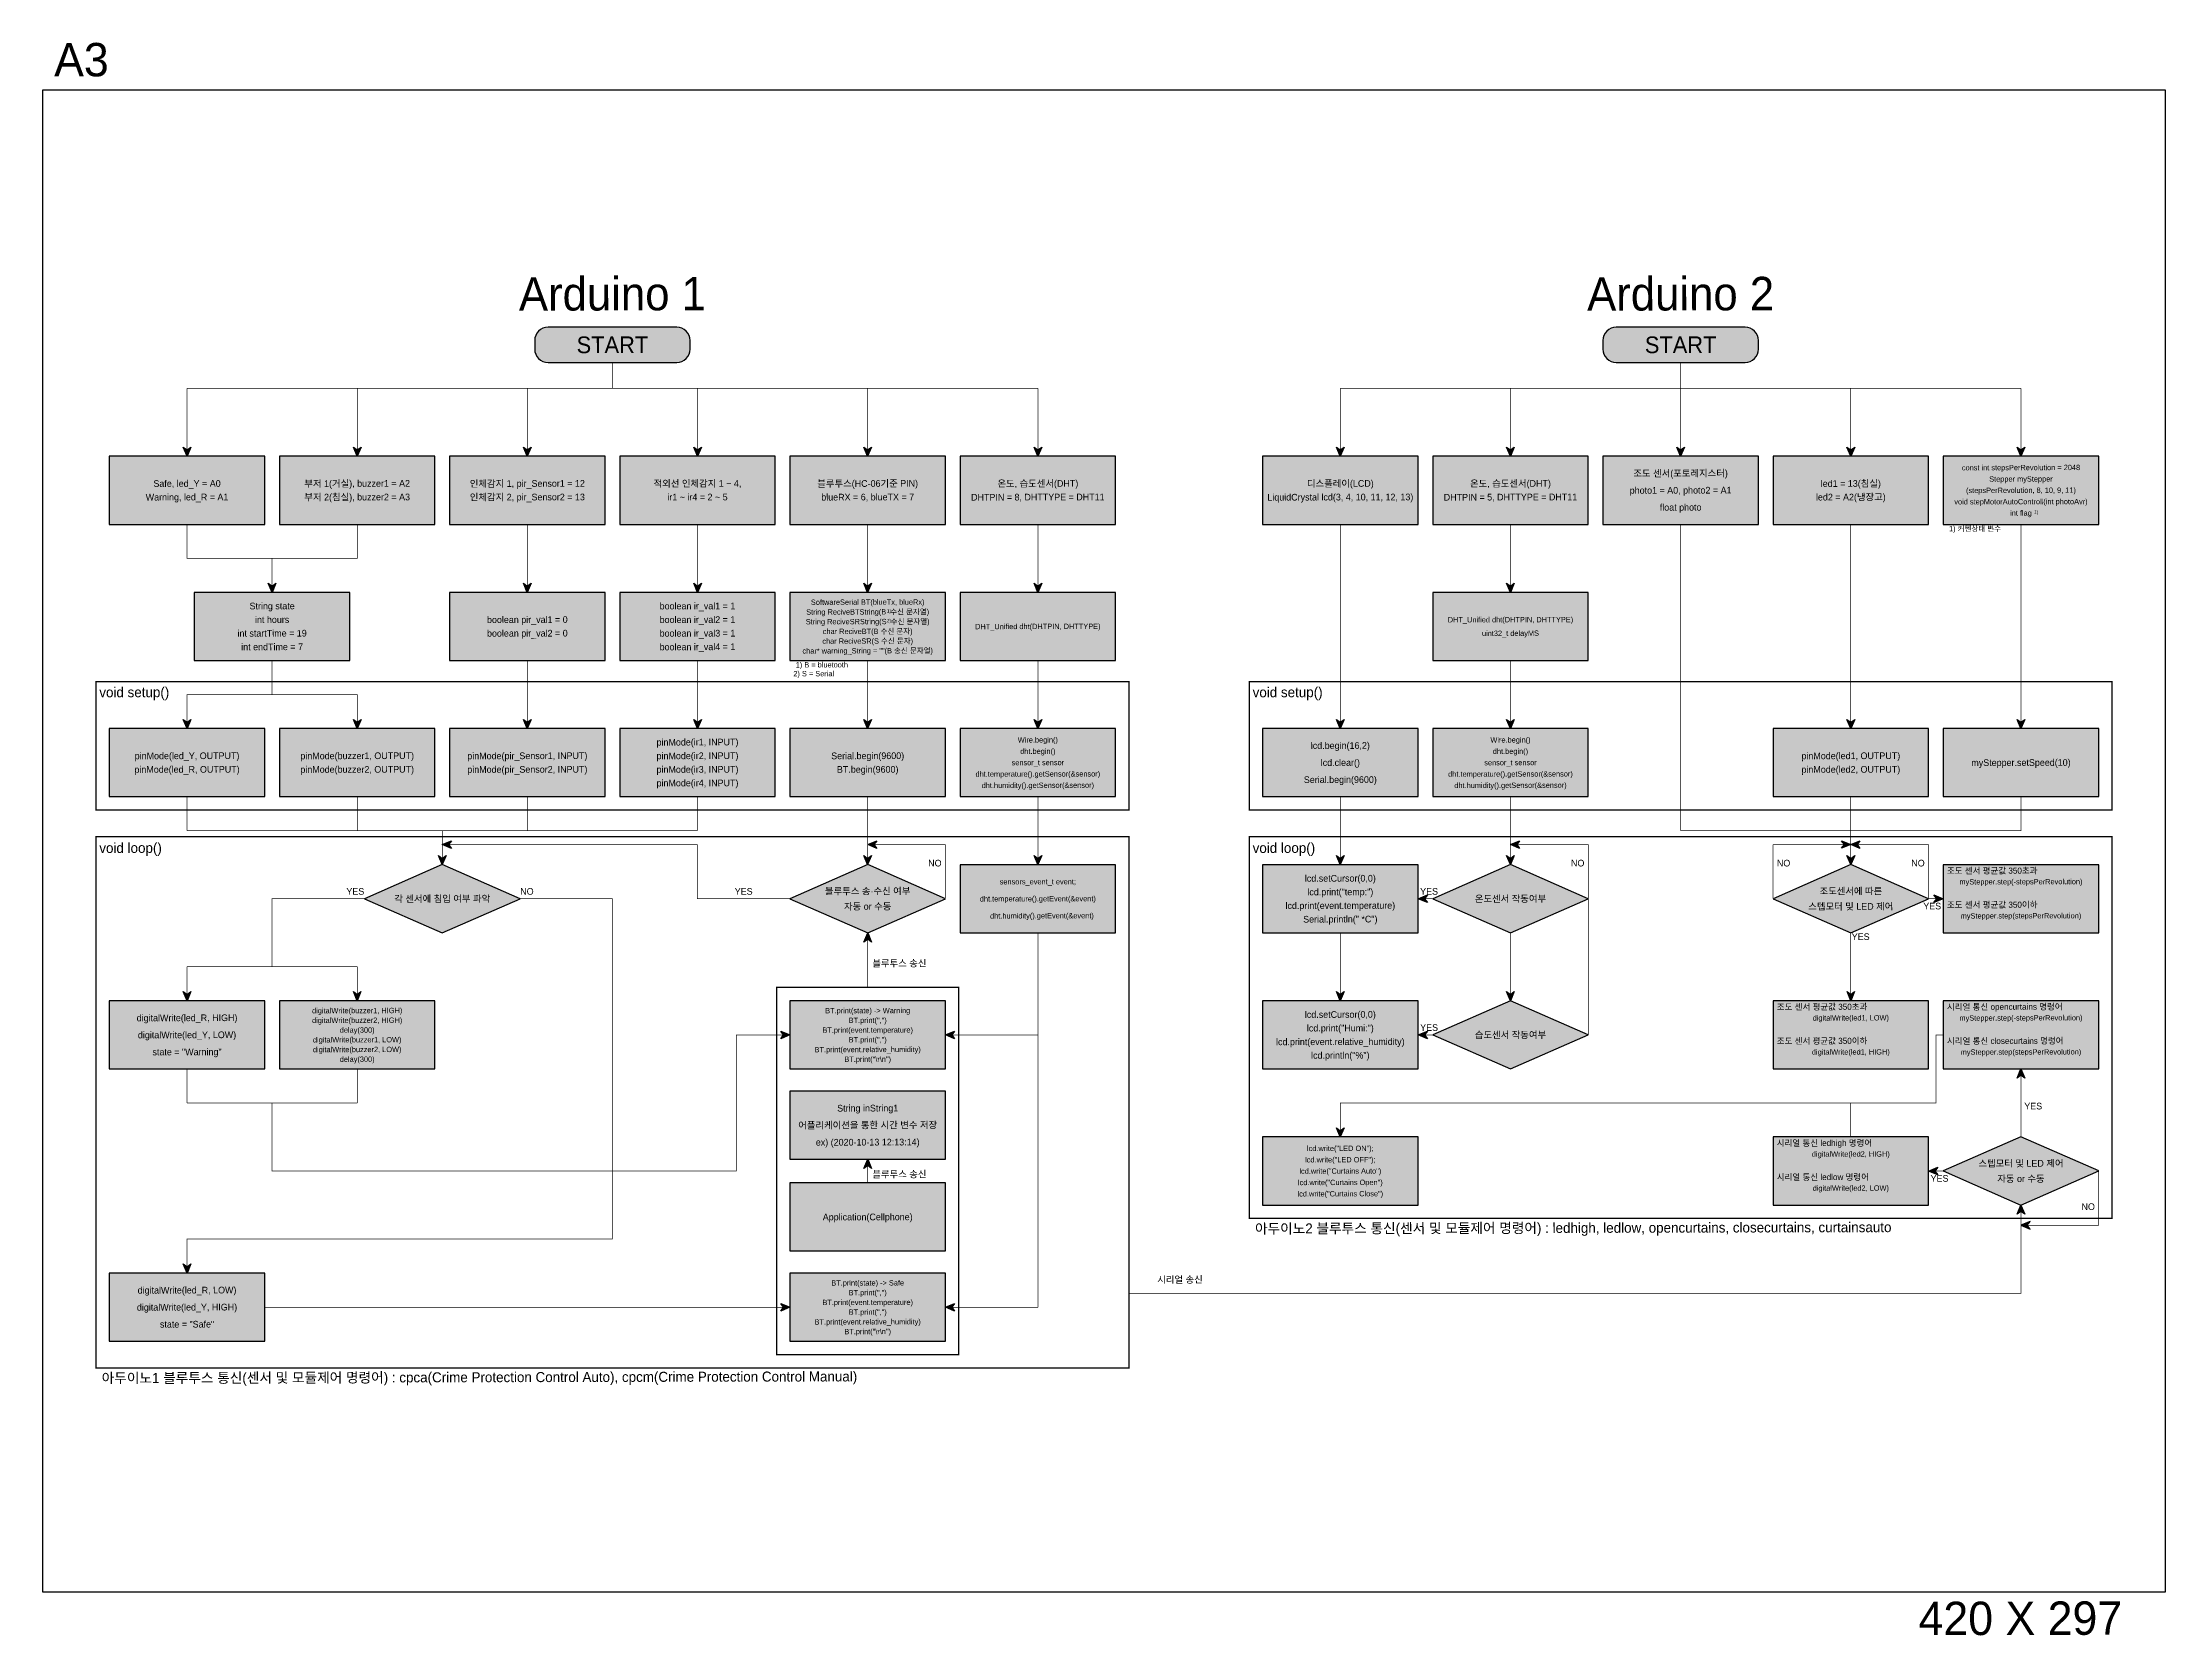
# Model space of a CAD drawing. Header units: millimetres. Extents: x 3598 to 4018, y 1059 to 1375.
import ezdxf
from ezdxf.enums import TextEntityAlignment as Align

# ---------------------------------------------------------------- set-up
doc = ezdxf.new("R2010")
doc.units = ezdxf.units.MM
doc.linetypes.add('HIDDEN2', pattern=[4.7625, 3.175, -1.5875])
doc.styles.add('본문', font='')
doc.styles.add('주제', font='H2HDRM.TTF')
doc.styles.get('본문').set_extended_font_data('Expo M')

# ---------------------------------------------------------------- blocks, each defined once
blk = doc.blocks.new('화살표')
h = blk.add_hatch(color=256)
h.dxf.hatch_style = 1
h.paths.add_polyline_path([(2889.64, 1504.69), (2890.21, 1503.32), (2889.64, 1503.75), (2889.06, 1503.32)])
blk.add_lwpolyline([(2889.64, 1504.69), (2890.21, 1503.32), (2889.64, 1503.75), (2889.06, 1503.32)], close=True)
blk = doc.blocks.new('exe')
h = blk.add_hatch(color=201)
h.set_gradient(color1=(165, 216, 248), tint=1, name='HEMISPHERICAL')
h.paths.add_polyline_path([(2876.98, 1499.52), (2868, 1495.58), (2859.01, 1499.52), (2868, 1503.45)])
blk.add_lwpolyline([(2876.98, 1499.52), (2868, 1495.58), (2859.01, 1499.52), (2868, 1503.45)], close=True)
blk = doc.blocks.new('red')
h = blk.add_hatch(color=1)
h.dxf.hatch_style = 1
h.paths.add_polyline_path([(2804.31, 1375.79), (2803.74, 1377.16), (2804.31, 1376.73), (2804.88, 1377.16)])
at = {"color": 1}
blk.add_lwpolyline([(2804.31, 1375.79), (2803.74, 1377.16), (2804.31, 1376.73), (2804.88, 1377.16)], close=True, dxfattribs=at)
blk = doc.blocks.new('blue')
h = blk.add_hatch(color=5)
h.dxf.hatch_style = 1
h.paths.add_polyline_path([(2804.31, 1416.55), (2803.74, 1417.93), (2804.31, 1417.49), (2804.88, 1417.93)])
at = {"color": 5}
blk.add_lwpolyline([(2804.31, 1416.55), (2803.74, 1417.93), (2804.31, 1417.49), (2804.88, 1417.93)], close=True, dxfattribs=at)

msp = doc.modelspace()

# ---------------------------------------------------------------- hatches: boundary and pattern name
h = msp.add_hatch(color=201)
h.set_gradient(color1=(255, 0, 255), tint=1, name='HEMISPHERICAL')
edge = h.paths.add_edge_path()
edge.add_arc((3723.02, 1313.94), 2.64, 270, 360)
edge.add_line((3725.66, 1313.94), (3725.66, 1315.63))
edge.add_arc((3723.02, 1315.63), 2.64, 0, 90)
edge.add_line((3723.02, 1318.27), (3697.53, 1318.27))
edge.add_arc((3697.53, 1315.63), 2.64, 90, 180)
edge.add_line((3694.89, 1315.63), (3694.89, 1313.94))
edge.add_arc((3697.53, 1313.94), 2.64, 180, 270)
edge.add_line((3697.53, 1311.3), (3723.02, 1311.3))
h = msp.add_hatch(color=201)
h.set_gradient(color1=(255, 0, 255), tint=1, name='HEMISPHERICAL')
edge = h.paths.add_edge_path()
edge.add_arc((3934.34, 1313.94), 2.64, 270, 360)
edge.add_line((3936.98, 1313.94), (3936.98, 1315.63))
edge.add_arc((3934.34, 1315.63), 2.64, 0, 90)
edge.add_line((3934.34, 1318.27), (3908.85, 1318.27))
edge.add_arc((3908.85, 1315.63), 2.64, 90, 180)
edge.add_line((3906.21, 1315.63), (3906.21, 1313.94))
edge.add_arc((3908.85, 1313.94), 2.64, 180, 270)
edge.add_line((3908.85, 1311.3), (3934.34, 1311.3))
h = msp.add_hatch(color=201)
h.set_gradient(color1=(161, 252, 161), tint=1, name='HEMISPHERICAL')
h.paths.add_polyline_path([(3641.5, 1292.74), (3610.73, 1292.74), (3610.73, 1279.27), (3641.5, 1279.27)])
h = msp.add_hatch(color=201)
h.set_gradient(color1=(161, 252, 161), tint=1, name='HEMISPHERICAL')
h.paths.add_polyline_path([(3675.17, 1292.74), (3644.39, 1292.74), (3644.39, 1279.27), (3675.17, 1279.27)])
h = msp.add_hatch(color=201)
h.set_gradient(color1=(161, 252, 161), tint=1, name='HEMISPHERICAL')
h.paths.add_polyline_path([(3708.83, 1292.74), (3678.06, 1292.74), (3678.06, 1279.27), (3708.83, 1279.27)])
h = msp.add_hatch(color=201)
h.set_gradient(color1=(161, 252, 161), tint=1, name='HEMISPHERICAL')
h.paths.add_polyline_path([(3742.49, 1292.74), (3711.72, 1292.74), (3711.72, 1279.27), (3742.49, 1279.27)])
h = msp.add_hatch(color=201)
h.set_gradient(color1=(161, 252, 161), tint=1, name='HEMISPHERICAL')
h.paths.add_polyline_path([(3776.15, 1292.74), (3745.38, 1292.74), (3745.38, 1279.27), (3776.15, 1279.27)])
h = msp.add_hatch(color=201)
h.set_gradient(color1=(161, 252, 161), tint=1, name='HEMISPHERICAL')
h.paths.add_polyline_path([(3809.82, 1292.74), (3779.04, 1292.74), (3779.04, 1279.27), (3809.82, 1279.27)])
h = msp.add_hatch(color=201)
h.set_gradient(color1=(161, 252, 161), tint=1, name='HEMISPHERICAL')
h.paths.add_polyline_path([(3869.66, 1292.74), (3838.88, 1292.74), (3838.88, 1279.27), (3869.66, 1279.27)])
h = msp.add_hatch(color=201)
h.set_gradient(color1=(161, 252, 161), tint=1, name='HEMISPHERICAL')
h.paths.add_polyline_path([(3903.32, 1292.74), (3872.55, 1292.74), (3872.55, 1279.27), (3903.32, 1279.27)])
h = msp.add_hatch(color=201)
h.set_gradient(color1=(161, 252, 161), tint=1, name='HEMISPHERICAL')
h.paths.add_polyline_path([(3936.98, 1292.74), (3906.21, 1292.74), (3906.21, 1279.27), (3936.98, 1279.27)])
h = msp.add_hatch(color=201)
h.set_gradient(color1=(161, 252, 161), tint=1, name='HEMISPHERICAL')
h.paths.add_polyline_path([(3970.64, 1292.74), (3939.87, 1292.74), (3939.87, 1279.27), (3970.64, 1279.27)])
h = msp.add_hatch(color=201)
h.set_gradient(color1=(161, 252, 161), tint=1, name='HEMISPHERICAL')
h.paths.add_polyline_path([(4004.31, 1292.74), (3973.53, 1292.74), (3973.53, 1279.27), (4004.31, 1279.27)])
h = msp.add_hatch(color=201)
h.set_gradient(color1=(161, 252, 161), tint=1, name='HEMISPHERICAL')
h.paths.add_polyline_path([(3658.33, 1265.81), (3627.56, 1265.81), (3627.56, 1252.34), (3658.33, 1252.34)])
h = msp.add_hatch(color=201)
h.set_gradient(color1=(161, 252, 161), tint=1, name='HEMISPHERICAL')
h.paths.add_polyline_path([(3708.83, 1265.81), (3678.06, 1265.81), (3678.06, 1252.34), (3708.83, 1252.34)])
h = msp.add_hatch(color=201)
h.set_gradient(color1=(161, 252, 161), tint=1, name='HEMISPHERICAL')
h.paths.add_polyline_path([(3742.49, 1265.81), (3711.72, 1265.81), (3711.72, 1252.34), (3742.49, 1252.34)])
h = msp.add_hatch(color=201)
h.set_gradient(color1=(161, 252, 161), tint=1, name='HEMISPHERICAL')
h.paths.add_polyline_path([(3776.15, 1265.81), (3745.38, 1265.81), (3745.38, 1252.34), (3776.15, 1252.34)])
h = msp.add_hatch(color=201)
h.set_gradient(color1=(161, 252, 161), tint=1, name='HEMISPHERICAL')
h.paths.add_polyline_path([(3809.82, 1265.81), (3779.04, 1265.81), (3779.04, 1252.34), (3809.82, 1252.34)])
h = msp.add_hatch(color=201)
h.set_gradient(color1=(161, 252, 161), tint=1, name='HEMISPHERICAL')
h.paths.add_polyline_path([(3903.32, 1265.81), (3872.55, 1265.81), (3872.55, 1252.34), (3903.32, 1252.34)])
h = msp.add_hatch(color=201)
h.set_gradient(color1=(161, 252, 161), tint=1, name='HEMISPHERICAL')
h.paths.add_polyline_path([(3641.5, 1238.88), (3610.73, 1238.88), (3610.73, 1225.41), (3641.5, 1225.41)])
h = msp.add_hatch(color=201)
h.set_gradient(color1=(161, 252, 161), tint=1, name='HEMISPHERICAL')
h.paths.add_polyline_path([(3675.17, 1238.88), (3644.39, 1238.88), (3644.39, 1225.41), (3675.17, 1225.41)])
h = msp.add_hatch(color=201)
h.set_gradient(color1=(161, 252, 161), tint=1, name='HEMISPHERICAL')
h.paths.add_polyline_path([(3708.83, 1238.88), (3678.06, 1238.88), (3678.06, 1225.41), (3708.83, 1225.41)])
h = msp.add_hatch(color=201)
h.set_gradient(color1=(161, 252, 161), tint=1, name='HEMISPHERICAL')
h.paths.add_polyline_path([(3742.49, 1238.88), (3711.72, 1238.88), (3711.72, 1225.41), (3742.49, 1225.41)])
h = msp.add_hatch(color=201)
h.set_gradient(color1=(161, 252, 161), tint=1, name='HEMISPHERICAL')
h.paths.add_polyline_path([(3776.15, 1238.88), (3745.38, 1238.88), (3745.38, 1225.41), (3776.15, 1225.41)])
h = msp.add_hatch(color=201)
h.set_gradient(color1=(161, 252, 161), tint=1, name='HEMISPHERICAL')
h.paths.add_polyline_path([(3809.82, 1238.88), (3779.04, 1238.88), (3779.04, 1225.41), (3809.82, 1225.41)])
h = msp.add_hatch(color=201)
h.set_gradient(color1=(161, 252, 161), tint=1, name='HEMISPHERICAL')
h.paths.add_polyline_path([(3869.66, 1238.88), (3838.88, 1238.88), (3838.88, 1225.41), (3869.66, 1225.41)])
h = msp.add_hatch(color=201)
h.set_gradient(color1=(161, 252, 161), tint=1, name='HEMISPHERICAL')
h.paths.add_polyline_path([(3903.32, 1238.88), (3872.55, 1238.88), (3872.55, 1225.41), (3903.32, 1225.41)])
h = msp.add_hatch(color=201)
h.set_gradient(color1=(161, 252, 161), tint=1, name='HEMISPHERICAL')
h.paths.add_polyline_path([(3970.64, 1238.88), (3939.87, 1238.88), (3939.87, 1225.41), (3970.64, 1225.41)])
h = msp.add_hatch(color=201)
h.set_gradient(color1=(161, 252, 161), tint=1, name='HEMISPHERICAL')
h.paths.add_polyline_path([(4004.31, 1238.88), (3973.53, 1238.88), (3973.53, 1225.41), (4004.31, 1225.41)])
h = msp.add_hatch(color=201)
h.set_gradient(color1=(161, 252, 161), tint=1, name='HEMISPHERICAL')
h.paths.add_polyline_path([(3809.82, 1211.95), (3779.04, 1211.95), (3779.04, 1198.48), (3809.82, 1198.48)])
h = msp.add_hatch(color=201)
h.set_gradient(color1=(161, 252, 161), tint=1, name='HEMISPHERICAL')
h.paths.add_polyline_path([(3869.66, 1211.95), (3838.88, 1211.95), (3838.88, 1198.48), (3869.66, 1198.48)])
h = msp.add_hatch(color=201)
h.set_gradient(color1=(161, 252, 161), tint=1, name='HEMISPHERICAL')
h.paths.add_polyline_path([(4004.31, 1211.95), (3973.53, 1211.95), (3973.53, 1198.48), (4004.31, 1198.48)])
h = msp.add_hatch(color=140)
h.dxf.hatch_style = 1
h.paths.add_polyline_path([(3760.77, 1198.48), (3761.52, 1196.66), (3760.77, 1197.23), (3760.01, 1196.66)])
h = msp.add_hatch(color=201)
h.set_gradient(color1=(161, 252, 161), tint=1, name='HEMISPHERICAL')
h.paths.add_polyline_path([(3641.5, 1185.03), (3610.73, 1185.03), (3610.73, 1171.55), (3641.5, 1171.55)])
h = msp.add_hatch(color=201)
h.set_gradient(color1=(161, 252, 161), tint=1, name='HEMISPHERICAL')
h.paths.add_polyline_path([(3675.17, 1185.03), (3644.39, 1185.03), (3644.39, 1171.55), (3675.17, 1171.55)])
h = msp.add_hatch(color=201)
h.set_gradient(color1=(161, 252, 161), tint=1, name='HEMISPHERICAL')
h.paths.add_polyline_path([(3776.15, 1185.03), (3745.38, 1185.03), (3745.38, 1171.55), (3776.15, 1171.55)])
h = msp.add_hatch(color=201)
h.set_gradient(color1=(161, 252, 161), tint=1, name='HEMISPHERICAL')
h.paths.add_polyline_path([(3869.66, 1185.03), (3838.88, 1185.03), (3838.88, 1171.55), (3869.66, 1171.55)])
h = msp.add_hatch(color=201)
h.set_gradient(color1=(161, 252, 161), tint=1, name='HEMISPHERICAL')
h.paths.add_polyline_path([(3970.64, 1185.03), (3939.87, 1185.03), (3939.87, 1171.55), (3970.64, 1171.55)])
h = msp.add_hatch(color=201)
h.set_gradient(color1=(161, 252, 161), tint=1, name='HEMISPHERICAL')
h.paths.add_polyline_path([(4004.31, 1185.03), (3973.53, 1185.03), (3973.53, 1171.55), (4004.31, 1171.55)])
h = msp.add_hatch(color=201)
h.set_gradient(color1=(161, 252, 161), tint=1, name='HEMISPHERICAL')
h.paths.add_polyline_path([(3776.15, 1167.17), (3745.38, 1167.17), (3745.38, 1153.7), (3776.15, 1153.7)])
h = msp.add_hatch(color=201)
h.set_gradient(color1=(161, 252, 161), tint=1, name='HEMISPHERICAL')
h.paths.add_polyline_path([(3869.66, 1158.1), (3838.88, 1158.1), (3838.88, 1144.62), (3869.66, 1144.62)])
h = msp.add_hatch(color=201)
h.set_gradient(color1=(161, 252, 161), tint=1, name='HEMISPHERICAL')
h.paths.add_polyline_path([(3970.64, 1158.1), (3939.87, 1158.1), (3939.87, 1144.62), (3970.64, 1144.62)])
h = msp.add_hatch(color=140)
h.dxf.hatch_style = 1
h.paths.add_polyline_path([(3760.77, 1153.7), (3761.52, 1151.88), (3760.77, 1152.45), (3760.01, 1151.88)])
h = msp.add_hatch(color=201)
h.set_gradient(color1=(161, 252, 161), tint=1, name='HEMISPHERICAL')
h.paths.add_polyline_path([(3776.15, 1149.02), (3745.38, 1149.02), (3745.38, 1135.55), (3776.15, 1135.55)])
h = msp.add_hatch(color=140)
h.dxf.hatch_style = 1
h.paths.add_polyline_path([(3988.92, 1144.62), (3989.67, 1142.8), (3988.92, 1143.37), (3988.17, 1142.8)])
h = msp.add_hatch(color=201)
h.set_gradient(color1=(161, 252, 161), tint=1, name='HEMISPHERICAL')
h.paths.add_polyline_path([(3641.5, 1131.17), (3610.73, 1131.17), (3610.73, 1117.69), (3641.5, 1117.69)])
h = msp.add_hatch(color=201)
h.set_gradient(color1=(161, 252, 161), tint=1, name='HEMISPHERICAL')
h.paths.add_polyline_path([(3776.15, 1131.17), (3745.38, 1131.17), (3745.38, 1117.69), (3776.15, 1117.69)])

# ---------------------------------------------------------------- linework, layer by layer
at = {"color": 7, "true_color": 0xffffff}
msp.add_lwpolyline([(3597.52, 1365.16), (3597.52, 1068.16), (4017.52, 1068.16), (4017.52, 1365.16)], close=True, dxfattribs=at)
for points in [[(3723.02, 1311.3, 0.414214), (3725.66, 1313.94), (3725.66, 1315.63, 0.414214), (3723.02, 1318.27), (3697.53, 1318.27, 0.414214), (3694.89, 1315.63), (3694.89, 1313.94, 0.414214), (3697.53, 1311.3)], [(3934.34, 1311.3, 0.414214), (3936.98, 1313.94), (3936.98, 1315.63, 0.414214), (3934.34, 1318.27), (3908.85, 1318.27, 0.414214), (3906.21, 1315.63), (3906.21, 1313.94, 0.414214), (3908.85, 1311.3)]]:
    msp.add_lwpolyline(points, format="xyb", close=True)
at = {"const_width": 0.132}
for points in [[(3710.27, 1311.3), (3710.27, 1306.2)], [(3921.59, 1311.3), (3921.59, 1306.2)], [(3794.43, 1306.2), (3626.12, 1306.2)], [(3626.12, 1306.2), (3626.12, 1293.99)], [(3659.78, 1306.2), (3659.78, 1293.99)], [(3693.44, 1306.2), (3693.44, 1293.99)], [(3727.1, 1306.2), (3727.1, 1293.99)], [(3760.77, 1306.2), (3760.77, 1293.99)], [(3794.43, 1306.2), (3794.43, 1293.99)], [(3988.92, 1306.2), (3854.27, 1306.2)], [(3854.27, 1306.2), (3854.27, 1293.99)], [(3887.93, 1306.2), (3887.93, 1293.99)], [(3921.59, 1306.2), (3921.59, 1293.99)], [(3955.26, 1306.2), (3955.26, 1293.99)], [(3988.92, 1306.2), (3988.92, 1293.99)], [(3659.78, 1279.27), (3659.78, 1272.54), (3626.12, 1272.54), (3626.12, 1279.27)], [(3693.44, 1279.27), (3693.44, 1267.06)], [(3727.1, 1279.27), (3727.1, 1267.06)], [(3760.77, 1279.27), (3760.77, 1267.06)], [(3794.43, 1279.27), (3794.43, 1267.06)], [(3854.27, 1279.27), (3854.27, 1240.13)], [(3887.93, 1279.27), (3887.93, 1267.06)], [(3921.59, 1279.27), (3921.59, 1218.68)], [(3955.26, 1279.27), (3955.26, 1240.13)], [(3988.92, 1279.27), (3988.92, 1240.13)], [(3642.95, 1267.06), (3642.95, 1272.54)], [(3642.95, 1252.34), (3642.95, 1245.61)], [(3693.44, 1252.34), (3693.44, 1240.13)], [(3727.1, 1252.34), (3727.1, 1240.13)], [(3760.77, 1252.34), (3760.77, 1240.13)], [(3794.43, 1252.34), (3794.43, 1240.13)], [(3887.93, 1252.34), (3887.93, 1240.13)], [(3659.78, 1240.13), (3659.78, 1245.61), (3626.12, 1245.61), (3626.12, 1240.13)], [(3626.12, 1225.41), (3626.12, 1218.68)], [(3659.78, 1225.41), (3659.78, 1218.68)], [(3693.44, 1225.41), (3693.44, 1218.68)], [(3727.1, 1225.41), (3727.1, 1218.68)], [(3760.77, 1225.41), (3760.77, 1213.2)], [(3794.43, 1225.41), (3794.43, 1213.2)], [(3854.27, 1225.41), (3854.27, 1213.2)], [(3887.93, 1213.2), (3887.93, 1225.41)], [(3955.26, 1225.41), (3955.26, 1213.2)], [(3626.12, 1218.68), (3727.1, 1218.68)], [(3676.61, 1213.2), (3676.61, 1218.68)], [(3794.43, 1124.43), (3794.43, 1198.48)], [(3854.27, 1198.48), (3854.27, 1186.27)], [(3887.93, 1198.48), (3887.93, 1186.27)], [(3777.4, 1178.29), (3794.43, 1178.29)], [(3626.12, 1164.82), (3626.12, 1171.55)], [(3659.78, 1164.82), (3659.78, 1171.55)], [(3659.78, 1164.82), (3626.12, 1164.82)], [(3955.26, 1158.1), (3955.26, 1164.82)], [(3641.5, 1124.43), (3744.13, 1124.43)], [(3777.4, 1124.43), (3794.43, 1124.43)]]:
    msp.add_lwpolyline(points, dxfattribs=at)
for points in [[(3641.5, 1292.74), (3610.73, 1292.74), (3610.73, 1279.27), (3641.5, 1279.27)], [(3675.17, 1292.74), (3644.39, 1292.74), (3644.39, 1279.27), (3675.17, 1279.27)], [(3708.83, 1292.74), (3678.06, 1292.74), (3678.06, 1279.27), (3708.83, 1279.27)], [(3742.49, 1292.74), (3711.72, 1292.74), (3711.72, 1279.27), (3742.49, 1279.27)], [(3776.15, 1292.74), (3745.38, 1292.74), (3745.38, 1279.27), (3776.15, 1279.27)], [(3809.82, 1292.74), (3779.04, 1292.74), (3779.04, 1279.27), (3809.82, 1279.27)], [(3869.66, 1292.74), (3838.88, 1292.74), (3838.88, 1279.27), (3869.66, 1279.27)], [(3903.32, 1292.74), (3872.55, 1292.74), (3872.55, 1279.27), (3903.32, 1279.27)], [(3936.98, 1292.74), (3906.21, 1292.74), (3906.21, 1279.27), (3936.98, 1279.27)], [(3970.64, 1292.74), (3939.87, 1292.74), (3939.87, 1279.27), (3970.64, 1279.27)], [(4004.31, 1292.74), (3973.53, 1292.74), (3973.53, 1279.27), (4004.31, 1279.27)], [(3658.33, 1265.81), (3627.56, 1265.81), (3627.56, 1252.34), (3658.33, 1252.34)], [(3708.83, 1265.81), (3678.06, 1265.81), (3678.06, 1252.34), (3708.83, 1252.34)], [(3742.49, 1265.81), (3711.72, 1265.81), (3711.72, 1252.34), (3742.49, 1252.34)], [(3776.15, 1265.81), (3745.38, 1265.81), (3745.38, 1252.34), (3776.15, 1252.34)], [(3809.82, 1265.81), (3779.04, 1265.81), (3779.04, 1252.34), (3809.82, 1252.34)], [(3903.32, 1265.81), (3872.55, 1265.81), (3872.55, 1252.34), (3903.32, 1252.34)], [(3641.5, 1238.88), (3610.73, 1238.88), (3610.73, 1225.41), (3641.5, 1225.41)], [(3675.17, 1238.88), (3644.39, 1238.88), (3644.39, 1225.41), (3675.17, 1225.41)], [(3708.83, 1238.88), (3678.06, 1238.88), (3678.06, 1225.41), (3708.83, 1225.41)], [(3742.49, 1238.88), (3711.72, 1238.88), (3711.72, 1225.41), (3742.49, 1225.41)], [(3776.15, 1238.88), (3745.38, 1238.88), (3745.38, 1225.41), (3776.15, 1225.41)], [(3809.82, 1238.88), (3779.04, 1238.88), (3779.04, 1225.41), (3809.82, 1225.41)], [(3869.66, 1238.88), (3838.88, 1238.88), (3838.88, 1225.41), (3869.66, 1225.41)], [(3903.32, 1238.88), (3872.55, 1238.88), (3872.55, 1225.41), (3903.32, 1225.41)], [(3970.64, 1238.88), (3939.87, 1238.88), (3939.87, 1225.41), (3970.64, 1225.41)], [(4004.31, 1238.88), (3973.53, 1238.88), (3973.53, 1225.41), (4004.31, 1225.41)], [(3809.82, 1211.95), (3779.04, 1211.95), (3779.04, 1198.48), (3809.82, 1198.48)], [(3869.66, 1211.95), (3838.88, 1211.95), (3838.88, 1198.48), (3869.66, 1198.48)], [(4004.31, 1211.95), (3973.53, 1211.95), (3973.53, 1198.48), (4004.31, 1198.48)], [(3641.5, 1185.03), (3610.73, 1185.03), (3610.73, 1171.55), (3641.5, 1171.55)], [(3675.17, 1185.03), (3644.39, 1185.03), (3644.39, 1171.55), (3675.17, 1171.55)], [(3776.15, 1185.03), (3745.38, 1185.03), (3745.38, 1171.55), (3776.15, 1171.55)], [(3869.66, 1185.03), (3838.88, 1185.03), (3838.88, 1171.55), (3869.66, 1171.55)], [(3970.64, 1185.03), (3939.87, 1185.03), (3939.87, 1171.55), (3970.64, 1171.55)], [(4004.31, 1185.03), (3973.53, 1185.03), (3973.53, 1171.55), (4004.31, 1171.55)], [(3776.15, 1167.17), (3745.38, 1167.17), (3745.38, 1153.7), (3776.15, 1153.7)], [(3869.66, 1158.1), (3838.88, 1158.1), (3838.88, 1144.62), (3869.66, 1144.62)], [(3970.64, 1158.1), (3939.87, 1158.1), (3939.87, 1144.62), (3970.64, 1144.62)], [(3776.15, 1149.02), (3745.38, 1149.02), (3745.38, 1135.55), (3776.15, 1135.55)], [(3641.5, 1131.17), (3610.73, 1131.17), (3610.73, 1117.69), (3641.5, 1117.69)], [(3776.15, 1131.17), (3745.38, 1131.17), (3745.38, 1117.69), (3776.15, 1117.69)]]:
    msp.add_lwpolyline(points, close=True)
at = {"color": 6, "linetype": 'HIDDEN2', "const_width": 0.264, "flags": 128}
for points in [[(3812.46, 1248.13), (3608.09, 1248.13), (3608.09, 1222.77), (3812.46, 1222.77)], [(4006.95, 1222.77), (4006.95, 1248.13), (3836.24, 1248.13), (3836.24, 1222.77)], [(3812.46, 1217.48), (3608.09, 1217.48), (3608.09, 1112.41), (3812.46, 1112.41)], [(3836.24, 1217.48), (4006.95, 1217.48), (4006.95, 1141.98), (3836.24, 1141.98)]]:
    msp.add_lwpolyline(points, close=True, dxfattribs=at)
for points in [[(3921.59, 1218.68, 0.132, 0.132, 0), (3988.92, 1218.68, 0.132, 0.132, 0), (3988.92, 1225.41, 0, 0, 0)], [(3744.13, 1178.29, 0.132, 0.132, 0), (3734.8, 1178.29, 0.132, 0.132, 0), (3734.8, 1151.36, 0.132, 0.132, 0), (3642.95, 1151.36, 0.132, 0.132, 0), (3642.95, 1164.82, 0, 0, 0)], [(3973.53, 1178.29, 0.132, 0.132, 0), (3972.09, 1178.29, 0.132, 0.132, 0), (3972.09, 1164.82, 0.132, 0.132, 0), (3854.27, 1164.82, 0.132, 0.132, 0), (3854.27, 1159.35, 0, 0, 0)]]:
    msp.add_lwpolyline(points, format="xyseb")
at = {"color": 5, "const_width": 0.132}
for points in [[(3745.38, 1205.22), (3727.1, 1205.22), (3727.1, 1215.94), (3677.86, 1215.94)], [(3872.55, 1205.22), (3870.91, 1205.22)], [(3972.28, 1205.22), (3970.64, 1205.22)], [(3955.26, 1186.27), (3955.26, 1198.48)], [(3659.78, 1191.75), (3626.12, 1191.75)], [(3626.12, 1186.27), (3626.12, 1191.75)], [(3659.78, 1186.27), (3659.78, 1191.75)], [(3872.55, 1178.29), (3870.91, 1178.29)], [(3988.92, 1158.1), (3988.92, 1170.3)], [(3973.53, 1151.36), (3971.89, 1151.36)]]:
    msp.add_lwpolyline(points, dxfattribs=at)
at = {"color": 1, "linetype": 'HIDDEN2', "ltscale": 0.5, "flags": 128}
for points in [[(3776.15, 1205.22, 0.132, 0.132, 0), (3776.15, 1215.94, 0.132, 0.132, 0), (3762.02, 1215.94, 0, 0, 0)], [(3903.32, 1178.29, 0.132, 0.132, 0), (3903.32, 1215.94, 0.132, 0.132, 0), (3889.18, 1215.94, 0, 0, 0)], [(3692, 1205.22, 0.132, 0.132, 0), (3710.27, 1205.22, 0.132, 0.132, 0), (3710.27, 1137.89, 0.132, 0.132, 0), (3626.12, 1137.89, 0.132, 0.132, 0), (3626.12, 1132.42, 0, 0, 0)]]:
    msp.add_lwpolyline(points, format="xyseb", dxfattribs=at)
at = {"color": 1, "linetype": 'HIDDEN2', "ltscale": 0.5, "const_width": 0.132, "elevation": 0.13, "flags": 128}
msp.add_lwpolyline([(3939.87, 1205.22), (3939.87, 1215.94)], dxfattribs=at)
at = {"color": 1, "linetype": 'HIDDEN2', "ltscale": 0.5, "const_width": 0.132, "flags": 128}
for points in [[(3939.87, 1215.94), (3954.01, 1215.94)], [(3956.51, 1215.94), (3970.64, 1215.94)], [(3970.64, 1205.22), (3970.64, 1215.94)], [(4004.31, 1151.36), (4004.31, 1140.63)], [(4004.31, 1151.36), (4004.31, 1140.63)], [(3990.17, 1140.63), (4004.31, 1140.63)]]:
    msp.add_lwpolyline(points, dxfattribs=at)
at = {"color": 5}
msp.add_lwpolyline([(3661.23, 1205.22, 0.132, 0.132, 0), (3642.95, 1205.22, 0.132, 0.132, 0), (3642.95, 1191.75, 0, 0, 0)], format="xyseb", dxfattribs=at)
at = {"color": 140}
for points in [[(3760.77, 1198.48), (3761.52, 1196.66), (3760.77, 1197.23), (3760.01, 1196.66)], [(3760.77, 1153.7), (3761.52, 1151.88), (3760.77, 1152.45), (3760.01, 1151.88)], [(3988.92, 1144.62), (3989.67, 1142.8), (3988.92, 1143.37), (3988.17, 1142.8)]]:
    msp.add_lwpolyline(points, close=True, dxfattribs=at)
at = {"color": 140, "const_width": 0.132}
for points in [[(3760.77, 1187.67), (3760.77, 1197.23)], [(3760.77, 1149.02), (3760.77, 1152.45)], [(3988.92, 1143.37), (3988.92, 1127.19), (3812.46, 1127.19)]]:
    msp.add_lwpolyline(points, dxfattribs=at)
at = {"color": 140, "const_width": 0.264}
msp.add_lwpolyline([(3778.8, 1187.67), (3778.8, 1115.05), (3742.74, 1115.05), (3742.74, 1187.67)], close=True, dxfattribs=at)

# ---------------------------------------------------------------- block references
at = {"yscale": 1.321301532695514, "zscale": 1.321301532695514}
for name, p, xscale, rotation in [('화살표', (7444.2, 3280.9), 1.321301532695514, 180), ('화살표', (7477.86, 3280.9), 1.321301532695514, 180), ('화살표', (7511.52, 3280.9), 1.321301532695514, 180), ('화살표', (7545.19, 3280.9), 1.321301532695514, 180), ('화살표', (7578.85, 3280.9), 1.321301532695514, 180), ('화살표', (7612.51, 3280.9), 1.321301532695514, 180), ('화살표', (7672.35, 3280.9), 1.321301532695514, 180), ('화살표', (7706.01, 3280.9), 1.321301532695514, 180), ('화살표', (7739.68, 3280.9), 1.321301532695514, 180), ('화살표', (7773.34, 3280.9), 1.321301532695514, 180), ('화살표', (7807, 3280.9), 1.321301532695514, 180), ('화살표', (7461.03, 3253.97), 1.321301532695514, 180), ('화살표', (7511.52, 3253.97), 1.321301532695514, 180), ('화살표', (7545.19, 3253.97), 1.321301532695514, 180), ('화살표', (7578.85, 3253.97), 1.321301532695514, 180), ('화살표', (7612.51, 3253.97), 1.321301532695514, 180), ('화살표', (7706.01, 3253.97), 1.321301532695514, 180), ('화살표', (7444.2, 3227.04), 1.321301532695514, 180), ('화살표', (7477.86, 3227.04), 1.321301532695514, 180), ('화살표', (7511.52, 3227.04), 1.321301532695514, 180), ('화살표', (7545.19, 3227.04), 1.321301532695514, 180), ('화살표', (7578.85, 3227.04), 1.321301532695514, 180), ('화살표', (7612.51, 3227.04), 1.321301532695514, 180), ('화살표', (7672.35, 3227.04), 1.321301532695514, 180), ('화살표', (7706.01, 3227.04), 1.321301532695514, 180), ('화살표', (7773.34, 3227.04), 1.321301532695514, 180), ('화살표', (7807, 3227.04), 1.321301532695514, 180), ('blue', (1804.92, 4921.28), 1.321301532695514, 270), ('red', (1942.94, 4921.28), 1.321301532695514, 270), ('red', (2070.1, 4921.28), 1.321301532695514, 270), ('red', (5773.09, -2489.39), 1.321301532695514, 89.99999999999999), ('red', (2137.43, 4921.28), 1.321301532695514, 270), ('화살표', (7494.69, 3200.11), 1.321301532695514, 180), ('화살표', (7578.85, 3200.11), 1.321301532695514, 180), ('화살표', (7612.51, 3200.11), 1.321301532695514, 180), ('화살표', (7672.35, 3200.11), 1.321301532695514, 180), ('화살표', (7706.01, 3200.11), 1.321301532695514, 180), ('화살표', (7773.34, 3200.11), 1.321301532695514, 180), ('blue', (1997.97, 4910.55), 1.321301532695514, 270), ('blue', (5845.22, -2500.12), 1.321301532695514, 89.99999999999999), ('화살표', (7672.35, 3173.18), 1.321301532695514, 180), ('화살표', (7706.01, 3173.18), 1.321301532695514, 180), ('화살표', (1757.23, 4996.37), 1.321301532695514, 270), ('화살표', (5764.31, -2639.79), 1.321301532695514, 90), ('blue', (1997.97, 4883.62), 1.321301532695514, 270), ('blue', (7694.26, 3043.24), 1.321301532695514, 180), ('화살표', (7672.35, 3146.25), 1.321301532695514, 180), ('blue', (2098.96, 4856.69), 1.321301532695514, 270), ('red', (2171.09, -2564.7), -1.321301532695514, 270), ('화살표', (1757.23, 4942.51), 1.321301532695514, 270), ('화살표', (5764.31, -2693.65), 1.321301532695514, 90)]:
    msp.add_blockref(name, p, dxfattribs=dict(at, xscale=xscale, rotation=rotation))
for name, p, xscale, yscale, zscale in [('exe', (8587.79, -1362.56), -1.712406786373387, 1.712406786373387, 1.712406786373387), ('exe', (8671.95, -1362.56), -1.712406786373387, 1.712406786373387, 1.712406786373387), ('exe', (8799.11, -1362.56), -1.712406786373387, 1.712406786373387, 1.712406786373387), ('exe', (8866.44, -1362.56), -1.712406786373387, 1.712406786373387, 1.712406786373387), ('blue', (-79.22, -686.66), 1.321301532695514, 1.321301532695514, 1.321301532695514), ('blue', (-45.56, -686.66), 1.321301532695514, 1.321301532695514, 1.321301532695514), ('exe', (8799.11, -1389.49), -1.712406786373387, 1.712406786373387, 1.712406786373387), ('blue', (249.92, -686.66), 1.321301532695514, 1.321301532695514, 1.321301532695514), ('exe', (8900.1, -1416.42), -1.712406786373387, 1.712406786373387, 1.712406786373387), ('red', (-79.22, -686.66), 1.321301532695514, 1.321301532695514, 1.321301532695514)]:
    msp.add_blockref(name, p, dxfattribs=dict(xscale=xscale, yscale=yscale, zscale=zscale))

# ---------------------------------------------------------------- texts
at = {"linetype": 'Continuous', "style": '본문'}
for s, p in [('A3', (3599.82, 1371.16)), ('420 X 297', (3968.66, 1062.86))]:
    msp.add_text(s, height=6.607, rotation=0.1291, dxfattribs=at).set_placement(p, align=Align.MIDDLE_LEFT)
at = {"linetype": 'Continuous', "style": '주제', "oblique": 0}
for s, p in [('Arduino 1', (3710.27, 1324.88)), ('Arduino 2', (3921.59, 1324.88))]:
    msp.add_text(s, height=6.607, rotation=0.1291, dxfattribs=at).set_placement(p, align=Align.MIDDLE_CENTER)
at = {"color": 18, "linetype": 'Continuous', "true_color": 0x000000, "style": '주제', "oblique": 0}
for p in [(3710.27, 1314.79), (3921.59, 1314.79)]:
    msp.add_text('START', height=3.303, rotation=0.1291, dxfattribs=at).set_placement(p, align=Align.MIDDLE_CENTER)
at = {"color": 18, "linetype": 'Continuous', "true_color": 0x000000, "style": '본문'}
for s, height, p in [('조도 센서(포토레지스터)', 1.3213, (3921.59, 1289.37)), ('const int stepsPerRevolution = 2048', 1.057, (3988.92, 1290.5)), ('Warning, led_R = A1', 1.3213, (3626.12, 1284.66)), ('Safe, led_Y = A0', 1.3213, (3626.12, 1287.35)), ('부저 1(거실), buzzer1 = A2', 1.3213, (3659.78, 1287.35)), ('부저 2(침실), buzzer2 = A3', 1.3213, (3659.78, 1284.66)), ('인체감지 1, pir_Sensor1 = 12', 1.3213, (3693.44, 1287.35)), ('인체감지 2, pir_Sensor2 = 13', 1.3213, (3693.44, 1284.66)), ('적외선 인체감지 1 ~ 4,', 1.3213, (3727.1, 1287.35)), ('ir1 ~ ir4 = 2 ~ 5', 1.3213, (3727.1, 1284.66)), ('블루투스(HC-06기준 PIN)', 1.3213, (3760.77, 1287.35)), ('blueRX = 6, blueTX = 7', 1.3213, (3760.77, 1284.66)), ('DHTPIN = 8, DHTTYPE = DHT11', 1.3213, (3794.43, 1284.66)), ('온도, 습도센서(DHT)', 1.3213, (3794.43, 1287.35)), ('LiquidCrystal lcd(3, 4, 10, 11, 12, 13)', 1.3213, (3854.27, 1284.66)), ('디스플레이(LCD)', 1.321, (3854.27, 1287.35)), ('DHTPIN = 5, DHTTYPE = DHT11', 1.3213, (3887.93, 1284.66)), ('온도, 습도센서(DHT)', 1.3213, (3887.93, 1287.35)), ('photo1 = A0, photo2 = A1', 1.3213, (3921.59, 1286.01)), ('led2 = A2(냉장고)', 1.3213, (3955.26, 1284.66)), ('led1 = 13(침실)', 1.3213, (3955.26, 1287.35)), ('(stepsPerRevolution, 8, 10, 9, 11)', 1.057, (3988.92, 1286.01)), ('Stepper myStepper', 1.057, (3988.92, 1288.25)), ('float photo', 1.3213, (3921.59, 1282.64)), ('void stepMotorAutoControll(int photoAvr)', 1.057, (3988.92, 1283.76)), ('int flag', 1.057, (3988.92, 1281.52)), ('SoftwareSerial BT(blueTx, blueRx)', 1.057, (3760.77, 1263.89)), ('String state', 1.3213, (3642.95, 1263.12)), ('int hours', 1.321, (3642.95, 1260.42)), ('boolean pir_val1 = 0', 1.3213, (3693.44, 1260.42)), ('boolean ir_val1 = 1', 1.3213, (3727.1, 1263.12)), ('boolean ir_val2 = 1', 1.3213, (3727.1, 1260.42)), ('String ReciveSRString(S  수신 문자열)', 1.057, (3760.77, 1260.04)), ('String ReciveBTString(B  수신 문자열)', 1.057, (3760.77, 1261.96)), ('DHT_Unified dht(DHTPIN, DHTTYPE)', 1.057, (3887.93, 1260.42)), ('int startTime = 19', 1.3213, (3642.95, 1257.73)), ('boolean pir_val2 = 0', 1.3213, (3693.44, 1257.73)), ('boolean ir_val3 = 1', 1.3213, (3727.1, 1257.73)), ('char ReciveSR(S 수신 문자)', 1.057, (3760.77, 1256.19)), ('char ReciveBT(B 수신 문자)', 1.057, (3760.77, 1258.11)), ('DHT_Unified dht(DHTPIN, DHTTYPE)', 1.057, (3794.43, 1259.08)), ('uint32_t delayMS', 1.057, (3887.93, 1257.73)), ('int endTime = 7', 1.3213, (3642.95, 1255.04)), ('boolean ir_val4 = 1', 1.3213, (3727.1, 1255.04)), ('char* warning_String = ""(B 송신 문자열)', 1.057, (3760.77, 1254.27)), ('pinMode(ir1, INPUT)', 1.3213, (3727.1, 1236.19)), ('Wire.begin()', 1.057, (3794.43, 1236.64)), ('dht.begin()', 1.057, (3794.43, 1234.39)), ('lcd.begin(16,2)', 1.3213, (3854.27, 1235.52)), ('Wire.begin()', 1.057, (3887.93, 1236.64)), ('dht.begin()', 1.057, (3887.93, 1234.39)), ('pinMode(led_R, OUTPUT)', 1.3213, (3626.12, 1230.8)), ('pinMode(led_Y, OUTPUT)', 1.3213, (3626.12, 1233.49)), ('pinMode(buzzer1, OUTPUT)', 1.3213, (3659.78, 1233.49)), ('pinMode(buzzer2, OUTPUT)', 1.3213, (3659.78, 1230.8)), ('pinMode(pir_Sensor1, INPUT)', 1.3213, (3693.44, 1233.49)), ('pinMode(pir_Sensor2, INPUT)', 1.3213, (3693.44, 1230.8)), ('pinMode(ir2, INPUT)', 1.3213, (3727.1, 1233.49)), ('pinMode(ir3, INPUT)', 1.3213, (3727.1, 1230.8)), ('Serial.begin(9600)', 1.3213, (3760.77, 1233.49)), ('BT.begin(9600)', 1.3213, (3760.77, 1230.8)), ('sensor_t sensor', 1.057, (3794.43, 1232.15)), ('lcd.clear()', 1.3213, (3854.27, 1232.15)), ('sensor_t sensor', 1.057, (3887.93, 1232.15)), ('pinMode(led1, OUTPUT)', 1.3213, (3955.26, 1233.49)), ('pinMode(led2, OUTPUT)', 1.3213, (3955.26, 1230.8)), ('myStepper.setSpeed(10)', 1.3213, (3988.92, 1232.15)), ('pinMode(ir4, INPUT)', 1.3213, (3727.1, 1228.11)), ('dht.temperature().getSensor(&sensor)', 1.057, (3794.43, 1229.9)), ('dht.humidity().getSensor(&sensor)', 1.057, (3794.43, 1227.66)), ('Serial.begin(9600)', 1.3213, (3854.27, 1228.78)), ('dht.temperature().getSensor(&sensor)', 1.057, (3887.93, 1229.9)), ('dht.humidity().getSensor(&sensor)', 1.057, (3887.93, 1227.66)), ('lcd.setCursor(0,0)', 1.3213, (3854.27, 1209.26)), ('각 센서에 침입 여부 파악', 1.3213, (3676.61, 1205.22)), ('블루투스 송·수신 여부', 1.3213, (3760.77, 1206.73)), ('dht.temperature().getEvent(&event)', 1.057, (3794.43, 1205.22)), ('sensors_event_t event;', 1.057, (3794.43, 1208.59)), ('lcd.print("temp:")', 1.3213, (3854.27, 1206.57)), ('온도센서 작동여부', 1.321, (3887.93, 1205.22)), ('조도센서에 따른', 1.321, (3955.26, 1206.73)), ('myStepper.step(-stepsPerRevolution)', 1.057, (3988.92, 1208.59)), ('자동 or 수동', 1.321, (3760.77, 1203.7)), ('    dht.humidity().getEvent(&event)', 1.057, (3794.43, 1201.85)), ('lcd.print(event.temperature)', 1.3213, (3854.27, 1203.87)), ('Serial.println(" *C")', 1.3213, (3854.27, 1201.18)), ('스텝모터 및 LED 제어', 1.3213, (3955.26, 1203.7)), ('myStepper.step(stepsPerRevolution)', 1.057, (3988.92, 1201.85)), ('digitalWrite(led_R, HIGH)', 1.3213, (3626.12, 1181.66)), ('digitalWrite(buzzer1, HIGH)', 1.057, (3659.78, 1183.1)), ('digitalWrite(buzzer2, HIGH)', 1.057, (3659.78, 1181.18)), ('BT.print(state) -> Warning', 1.057, (3760.77, 1183.1)), ('BT.print(",")', 1.057, (3760.77, 1181.18)), ('lcd.setCursor(0,0)', 1.3213, (3854.27, 1182.33)), ('lcd.print("Humi:")', 1.3213, (3854.27, 1179.64)), ('digitalWrite(led1, LOW)', 1.057, (3955.26, 1181.66)), ('myStepper.step(-stepsPerRevolution)', 1.057, (3988.92, 1181.66)), ('digitalWrite(led_Y, LOW)', 1.3213, (3626.12, 1178.29)), ('digitalWrite(buzzer1, LOW)', 1.057, (3659.78, 1177.33)), ('digitalWrite(buzzer2, LOW)', 1.057, (3659.78, 1175.4)), ('delay(300)', 1.057, (3659.78, 1179.25)), ('BT.print(event.relative_humidity)', 1.057, (3760.77, 1175.4)), ('BT.print(event.temperature)', 1.057, (3760.77, 1179.25)), ('BT.print(",")', 1.057, (3760.77, 1177.33)), ('lcd.print(event.relative_humidity)', 1.3213, (3854.27, 1176.94)), ('습도센서 작동여부', 1.321, (3887.93, 1178.29)), ('state = "Warning"', 1.3213, (3626.12, 1174.92)), ('delay(300)', 1.057, (3659.78, 1173.48)), ('BT.print("\\r\\n")', 1.057, (3760.77, 1173.48)), ('lcd.println("%%%")', 1.3213, (3854.27, 1174.25)), ('digitalWrite(led1, HIGH)', 1.057, (3955.26, 1174.92)), ('myStepper.step(stepsPerRevolution)', 1.057, (3988.92, 1174.92)), ('String inString1', 1.3213, (3760.77, 1163.8)), ('어플리케이션을 통한 시간 변수 저장', 1.3213, (3760.77, 1160.44)), ('ex) (2020-10-13 12:13:14)', 1.3213, (3760.77, 1157.07)), ('lcd.write("LED ON");', 1.057, (3854.27, 1155.85)), ('digitalWrite(led2, HIGH)', 1.057, (3955.26, 1154.73)), ('lcd.write("Curtains Auto")', 1.057, (3854.27, 1151.36)), ('lcd.write("LED OFF");', 1.057, (3854.27, 1153.6)), ('스텝모터 및 LED 제어', 1.3213, (3988.92, 1152.88)), ('lcd.write("Curtains Close")', 1.057, (3854.27, 1146.87)), ('lcd.write("Curtains Open")', 1.057, (3854.27, 1149.11)), ('digitalWrite(led2, LOW)', 1.057, (3955.26, 1147.99)), ('자동 or 수동', 1.321, (3988.92, 1149.84)), ('Application(Cellphone)', 1.3213, (3760.77, 1142.28)), ('BT.print(state) -> Safe', 1.057, (3760.77, 1129.24)), ('digitalWrite(led_R, LOW)', 1.3213, (3626.12, 1127.8)), ('BT.print(event.temperature)', 1.057, (3760.77, 1125.39)), ('BT.print(",")', 1.057, (3760.77, 1127.32)), ('digitalWrite(led_Y, HIGH)', 1.3213, (3626.12, 1124.43)), ('state = "Safe"', 1.3213, (3626.12, 1121.06)), ('BT.print(event.relative_humidity)', 1.057, (3760.77, 1121.54)), ('BT.print(",")', 1.057, (3760.77, 1123.47)), ('BT.print("\\r\\n")', 1.057, (3760.77, 1119.62))]:
    msp.add_text(s, height=height, rotation=0.1291, dxfattribs=at).set_placement(p, align=Align.MIDDLE_CENTER)
at = {"color": 5, "linetype": 'Continuous', "style": '본문'}
for s, height, p in [('1)', 0.661, (3991.93, 1281.71)), ('2)', 0.661, (3764.99, 1260.23)), ('1)', 0.661, (3764.99, 1262.16)), ('YES', 1.321, (3659.41, 1206.67)), ('YES', 1.321, (3736.24, 1206.67)), ('YES', 1.321, (3871.83, 1206.67)), ('YES', 1.321, (3971.36, 1203.76)), ('YES', 1.321, (3957.21, 1197.71)), ('YES', 1.321, (3871.83, 1179.74)), ('YES', 1.321, (3991.34, 1164.2)), ('YES', 1.321, (3972.81, 1149.9))]:
    msp.add_text(s, height=height, rotation=0.1291, dxfattribs=at).set_placement(p, align=Align.MIDDLE_CENTER)
for s, height, p in [('1) 커텐상태 변수', 1.057, (3974.69, 1278.41)), ('1) B = bluetooth', 1.057, (3746.53, 1251.48)), ('2) S = Serial', 1.057, (3746.06, 1249.73)), ('조도 센서 평균값 350초과', 1.2, (3974.27, 1210.75)), ('조도 센서 평균값 350이하', 1.2, (3974.27, 1204.01)), ('조도 센서 평균값 350초과', 1.2, (3940.61, 1183.82)), ('시리얼 통신 opencurtains 명령어', 1.2, (3974.27, 1183.82)), ('조도 센서 평균값 350이하', 1.2, (3940.61, 1177.08)), ('시리얼 통신 closecurtains 명령어', 1.2, (3974.27, 1177.08)), ('시리얼 통신 ledhigh 명령어', 1.2, (3940.61, 1156.89)), ('시리얼 통신 ledlow 명령어', 1.2, (3940.61, 1150.15)), ('아두이노2 블루투스 통신(센서 및 모듈제어 명령어) : ledhigh, ledlow, opencurtains, closecurtains, curtainsauto', 1.982, (3837.39, 1139.98)), ('아두이노1 블루투스 통신(센서 및 모듈제어 명령어) : cpca(Crime Protection Control Auto), cpcm(Crime Protection Control Manual)', 1.98195, (3609.24, 1110.41))]:
    msp.add_text(s, height=height, rotation=0.1291, dxfattribs=at).set_placement(p, align=Align.MIDDLE_LEFT)
at = {"color": 6, "linetype": 'Continuous', "style": '본문'}
for s, p in [('void setup()', (3608.76, 1246.05)), ('void setup()', (3836.92, 1246.05)), ('void loop()', (3608.76, 1215.26)), ('void loop()', (3836.92, 1215.26))]:
    msp.add_text(s, height=1.982, rotation=0.1291, dxfattribs=at).set_placement(p, align=Align.MIDDLE_LEFT)
at = {"color": 1, "linetype": 'Continuous', "style": '본문'}
for p in [(3774.06, 1212.26), (3901.23, 1212.26), (3941.96, 1212.26), (3968.55, 1212.26), (3693.36, 1206.67), (4002.22, 1144.31)]:
    msp.add_text('NO', height=1.321, rotation=0.1291, dxfattribs=at).set_placement(p, align=Align.MIDDLE_CENTER)
at = {"color": 140, "linetype": 'Continuous', "style": '본문'}
for s, p in [('블루투스 송신', (3767.05, 1192.45)), ('블루투스 송신', (3767.05, 1150.73)), ('시리얼 송신', (3822.55, 1129.89))]:
    msp.add_text(s, height=1.321, rotation=0.1291, dxfattribs=at).set_placement(p, align=Align.MIDDLE_CENTER)

doc.saveas('drawing.dxf')
